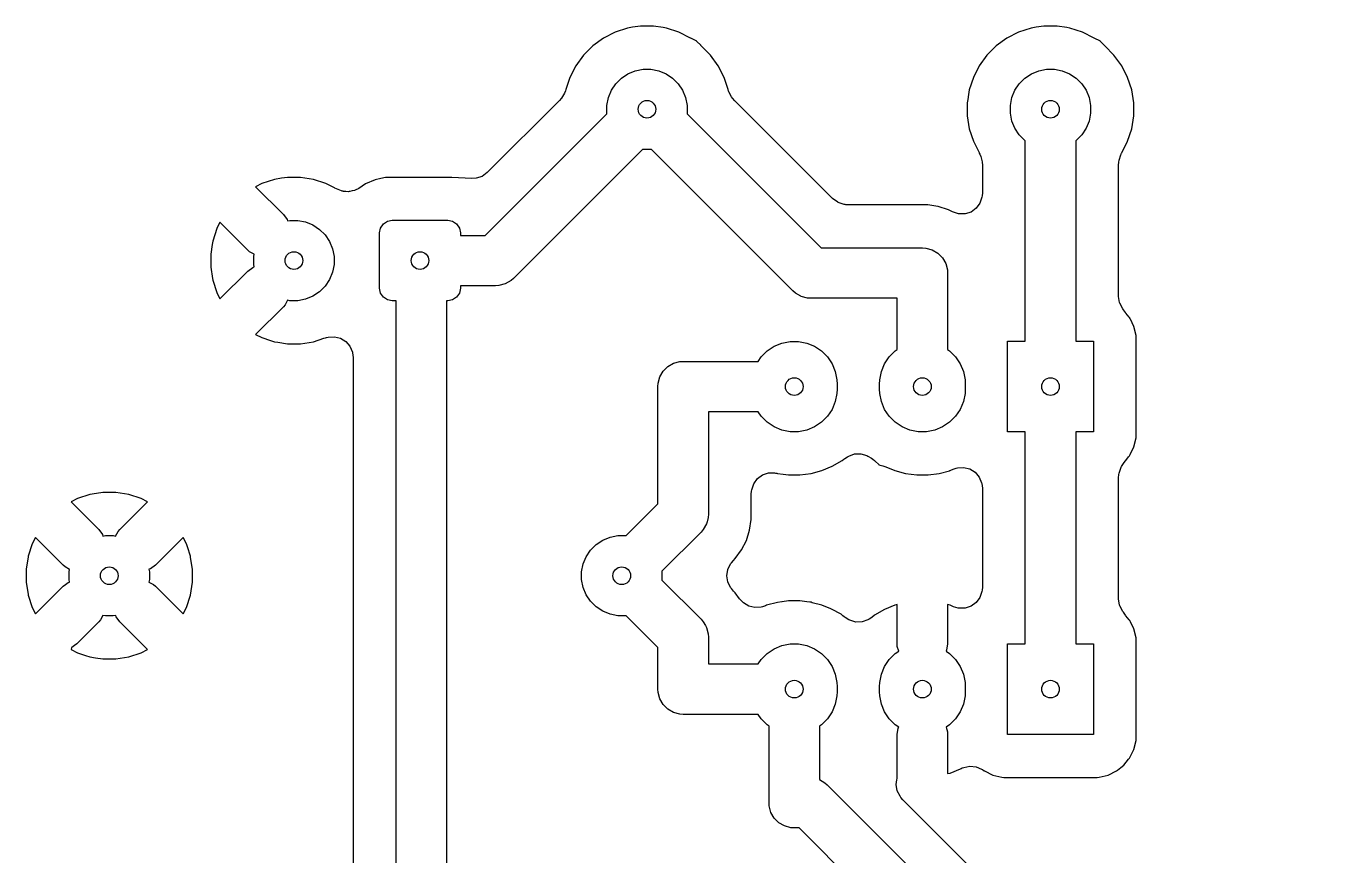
# Model space of a CAD drawing. Header units: millimetres. Extents: x 20 to 168, y -138 to -20.
# Drawn here: x 47.69 to 73.54, y -93.31 to -76.85 of the extents above; entities that cross this region are included whole.
import ezdxf

# ---------------------------------------------------------------- set-up
doc = ezdxf.new("R2010")
doc.units = ezdxf.units.MM
doc.layers.add('B.Cu', color=253, linetype='CONTINUOUS', true_color=0x83a598)
doc.layers.add('Edge.Cuts', color=40, linetype='CONTINUOUS', true_color=0xfabd2f)

msp = doc.modelspace()

# ---------------------------------------------------------------- linework, layer by layer
at = {"layer": 'B.Cu', "linetype": 'CONTINUOUS'}
for p, q in [((59.366419, -76.970424), (59.134948, -77.088365)), ((59.366425, -76.970421), (59.366419, -76.970424)), ((59.613508, -76.890138), (59.366425, -76.970421)), ((59.716143, -76.873884), (59.613508, -76.890138)), ((59.716144, -76.873884), (59.716143, -76.873884)), ((59.870102, -76.8495), (59.716144, -76.873884)), ((60.129896, -76.8495), (59.870102, -76.8495)), ((60.129897, -76.8495), (60.129896, -76.8495)), ((60.322344, -76.87998), (60.129897, -76.8495)), ((60.322346, -76.87998), (60.322344, -76.879979)), ((60.322344, -76.879979), (60.322344, -76.87998)), ((60.386492, -76.890138), (60.322346, -76.87998)), ((60.633573, -76.970421), (60.386488, -76.890138)), ((60.386488, -76.890138), (60.386492, -76.890138)), ((60.633579, -76.970424), (60.633573, -76.970421)), ((60.863737, -77.087696), (60.633579, -76.970424)), ((67.366419, -76.970424), (67.134948, -77.088365)), ((67.366425, -76.970421), (67.366419, -76.970424)), ((67.613508, -76.890138), (67.366425, -76.970421)), ((67.716143, -76.873884), (67.613508, -76.890138)), ((67.716144, -76.873884), (67.716143, -76.873884)), ((67.870102, -76.8495), (67.716144, -76.873884)), ((68.129896, -76.8495), (67.870102, -76.8495)), ((68.129897, -76.8495), (68.129896, -76.8495)), ((68.322344, -76.87998), (68.129897, -76.8495)), ((68.322346, -76.87998), (68.322344, -76.879979)), ((68.322344, -76.879979), (68.322344, -76.87998)), ((68.386492, -76.890138), (68.322346, -76.87998)), ((68.633573, -76.970421), (68.386488, -76.890138)), ((68.386488, -76.890138), (68.386492, -76.890138)), ((68.633579, -76.970424), (68.633573, -76.970421)), ((68.863737, -77.087696), (68.633579, -76.970424)), ((58.924773, -77.241066), (58.741066, -77.424773)), ((59.134948, -77.088365), (58.924773, -77.241066)), ((60.866442, -77.089062), (60.863737, -77.087696)), ((60.988487, -77.150084), (60.866442, -77.089062)), ((60.991585, -77.156163), (60.988487, -77.150084)), ((61.064693, -77.229268), (60.991585, -77.156163)), ((61.063309, -77.230889), (61.064693, -77.229268)), ((61.075224, -77.241065), (61.063309, -77.230889)), ((61.075229, -77.241069), (61.075224, -77.241065)), ((61.258931, -77.424771), (61.075229, -77.241069)), ((66.924773, -77.241066), (66.741066, -77.424773)), ((67.134948, -77.088365), (66.924773, -77.241066)), ((68.866442, -77.089062), (68.863737, -77.087696)), ((68.988487, -77.150084), (68.866442, -77.089062)), ((68.991585, -77.156163), (68.988487, -77.150084)), ((69.064693, -77.229268), (68.991585, -77.156163)), ((69.063309, -77.230889), (69.064693, -77.229268)), ((69.075224, -77.241065), (69.063309, -77.230889)), ((69.075229, -77.241069), (69.075224, -77.241065)), ((69.258931, -77.424771), (69.075229, -77.241069)), ((58.741066, -77.424773), (58.588365, -77.634948)), ((61.411634, -77.634949), (61.258931, -77.424771)), ((66.741066, -77.424773), (66.588365, -77.634948)), ((69.411634, -77.634949), (69.258931, -77.424771)), ((58.588365, -77.634948), (58.470422, -77.866421)), ((59.492485, -77.881592), (59.622883, -77.794463)), ((59.622883, -77.794463), (59.767772, -77.734448)), ((59.767772, -77.734448), (59.921586, -77.703852)), ((59.921586, -77.703852), (60.078414, -77.703852)), ((60.078414, -77.703852), (60.232228, -77.734448)), ((60.232228, -77.734448), (60.377117, -77.794463)), ((60.377117, -77.794463), (60.507515, -77.881592)), ((61.529579, -77.866428), (61.411634, -77.634949)), ((66.588365, -77.634948), (66.470424, -77.866419)), ((67.492485, -77.881592), (67.622883, -77.794463)), ((67.622883, -77.794463), (67.767772, -77.734448)), ((67.767772, -77.734448), (67.921586, -77.703852)), ((67.921586, -77.703852), (68.078414, -77.703852)), ((68.078414, -77.703852), (68.232228, -77.734448)), ((68.232228, -77.734448), (68.377117, -77.794463)), ((68.377117, -77.794463), (68.507515, -77.881592)), ((69.529579, -77.866428), (69.411634, -77.634949)), ((58.470413, -77.866448), (58.392217, -78.107107)), ((58.470422, -77.866421), (58.470413, -77.866448)), ((59.294463, -78.122883), (59.381592, -77.992485)), ((59.381592, -77.992485), (59.492485, -77.881592)), ((60.507515, -77.881592), (60.618408, -77.992485)), ((60.618408, -77.992485), (60.705537, -78.122883)), ((61.60769, -78.106829), (61.529579, -77.866428)), ((66.470421, -77.866425), (66.39014, -78.113503)), ((66.470424, -77.866419), (66.470421, -77.866425)), ((67.294463, -78.122883), (67.381592, -77.992485)), ((67.381592, -77.992485), (67.492485, -77.881592)), ((68.507515, -77.881592), (68.618408, -77.992485)), ((68.618408, -77.992485), (68.705537, -78.122883)), ((69.60986, -78.113507), (69.529579, -77.866428)), ((58.266621, -78.323481), (56.833325, -79.756777)), ((58.297827, -78.288363), (58.266621, -78.323481)), ((58.307153, -78.276533), (58.297827, -78.288363)), ((58.362433, -78.18222), (58.307153, -78.276533)), ((58.381368, -78.136512), (58.362433, -78.18222)), ((58.392217, -78.107107), (58.381368, -78.136512)), ((59.203852, -78.421586), (59.234448, -78.267772)), ((59.234448, -78.267772), (59.294463, -78.122883)), ((60.705537, -78.122883), (60.765552, -78.267772)), ((60.765552, -78.267772), (60.796148, -78.421586)), ((61.612291, -78.120178), (61.60769, -78.106829)), ((61.616835, -78.13264), (61.612291, -78.120178)), ((61.619044, -78.139921), (61.616835, -78.13264)), ((61.624263, -78.154069), (61.619044, -78.139921)), ((61.675807, -78.250504), (61.624263, -78.154069)), ((61.698281, -78.281437), (61.675807, -78.250504)), ((61.738943, -78.329048), (61.698281, -78.281437)), ((66.359519, -78.306846), (66.3495, -78.370105)), ((66.375514, -78.205856), (66.359519, -78.306846)), ((66.390138, -78.113512), (66.375514, -78.205853)), ((66.375514, -78.205853), (66.375514, -78.205856)), ((66.39014, -78.113503), (66.390138, -78.113512)), ((67.203852, -78.421586), (67.234448, -78.267772)), ((67.234448, -78.267772), (67.294463, -78.122883)), ((68.705537, -78.122883), (68.765552, -78.267772)), ((68.765552, -78.267772), (68.796148, -78.421586)), ((69.6505, -78.370103), (69.60986, -78.113507)), ((59.203852, -78.578414), (59.203852, -78.421586)), ((59.205615, -78.587277), (59.203852, -78.578414)), ((60.796148, -78.578414), (60.794384, -78.587278)), ((60.796148, -78.421586), (60.796148, -78.578414)), ((63.679591, -80.269696), (61.738943, -78.329048)), ((66.3495, -78.370105), (66.3495, -78.629896)), ((67.203852, -78.578414), (67.203852, -78.421586)), ((67.234448, -78.732228), (67.203852, -78.578414)), ((68.796148, -78.578414), (68.765552, -78.732228)), ((68.796148, -78.421586), (68.796148, -78.578414)), ((69.6505, -78.629897), (69.6505, -78.370103)), ((56.792894, -81), (59.205615, -78.587277)), ((60.794384, -78.587278), (63.455406, -81.2483)), ((66.3495, -78.629896), (66.390138, -78.88649)), ((67.294463, -78.877117), (67.234448, -78.732228)), ((68.765552, -78.732228), (68.705537, -78.877117)), ((69.60986, -78.886493), (69.6505, -78.629897)), ((66.390138, -78.88649), (66.470421, -79.133573)), ((67.381592, -79.007515), (67.294463, -78.877117)), ((67.492485, -79.118408), (67.381592, -79.007515)), ((68.618408, -79.007515), (68.507515, -79.118408)), ((68.705537, -78.877117), (68.618408, -79.007515)), ((69.529579, -79.133572), (69.60986, -78.886493)), ((59.912722, -79.294384), (57.353553, -81.853553)), ((59.921586, -79.296148), (59.912722, -79.294384)), ((60.078414, -79.296148), (59.921586, -79.296148)), ((60.087278, -79.294384), (60.078414, -79.296148)), ((62.894747, -82.101853), (60.087278, -79.294384)), ((66.470421, -79.133573), (66.470424, -79.13358)), ((66.470424, -79.13358), (66.585298, -79.359031)), ((66.585298, -79.359031), (66.588373, -79.368497)), ((67.5, -79.123429), (67.492485, -79.118408)), ((67.5, -83.1), (67.5, -79.123429)), ((68.507515, -79.118408), (68.5, -79.123429)), ((68.5, -79.123429), (68.5, -83.1)), ((69.411634, -79.365051), (69.529579, -79.133572)), ((66.588373, -79.368497), (66.598414, -79.387482)), ((66.598414, -79.387482), (66.617355, -79.433209)), ((66.617355, -79.433209), (66.644962, -79.539002)), ((66.644962, -79.539002), (66.646734, -79.553973)), ((66.646734, -79.553973), (66.6495, -79.600872)), ((66.6495, -79.600872), (66.6495, -80.156167)), ((69.3505, -79.608744), (69.355412, -79.54633)), ((69.3505, -82.209444), (69.3505, -79.608744)), ((69.355412, -79.54633), (69.361395, -79.508553)), ((69.361395, -79.508553), (69.393132, -79.403926)), ((69.393132, -79.403926), (69.400713, -79.387482)), ((69.400713, -79.387482), (69.402271, -79.384102)), ((69.402271, -79.384102), (69.409101, -79.37002)), ((69.409101, -79.37002), (69.41163, -79.365055)), ((69.41163, -79.365055), (69.411634, -79.365051)), ((52.751894, -79.868729), (52.613618, -79.890629)), ((52.870145, -79.85), (52.751894, -79.868729)), ((52.870148, -79.85), (52.870145, -79.85)), ((53.129852, -79.85), (52.870148, -79.85)), ((53.129855, -79.85), (53.129852, -79.85)), ((53.386377, -79.890629), (53.129855, -79.85)), ((54.725323, -79.872637), (54.613383, -79.896988)), ((54.818755, -79.852312), (54.725323, -79.872637)), ((54.818756, -79.852311), (54.818755, -79.852312)), ((54.818761, -79.852311), (54.818756, -79.852311)), ((54.865946, -79.8495), (54.818761, -79.852311)), ((54.865962, -79.8495), (54.865946, -79.8495)), ((56.134038, -79.8495), (54.865962, -79.8495)), ((56.134053, -79.8495), (56.134038, -79.8495)), ((56.134069, -79.8495), (56.134053, -79.8495)), ((56.527463, -79.872935), (56.134069, -79.8495)), ((56.613606, -79.868729), (56.527463, -79.872935)), ((56.732331, -79.830153), (56.613606, -79.868729)), ((56.833325, -79.756777), (56.732331, -79.830153)), ((52.366626, -79.970881), (52.24166, -80.034553)), ((52.24166, -80.034553), (52.241661, -80.034554)), ((52.241661, -80.034554), (52.79064, -80.583534)), ((52.613618, -79.890629), (52.366626, -79.970881)), ((53.386383, -79.89063), (53.386377, -79.890629)), ((53.633354, -79.970876), (53.386383, -79.89063)), ((53.633387, -79.970888), (53.633354, -79.970876)), ((53.804334, -80.057991), (53.633387, -79.970888)), ((53.812493, -80.062032), (53.804334, -80.057991)), ((53.878449, -80.093764), (53.812493, -80.062032)), ((53.941314, -80.114555), (53.878449, -80.093764)), ((53.955273, -80.120848), (53.941314, -80.114555)), ((53.962858, -80.12168), (53.955273, -80.120848)), ((53.975921, -80.126001), (53.962858, -80.12168)), ((53.984814, -80.127715), (53.975921, -80.126001)), ((53.984823, -80.127717), (53.984814, -80.127715)), ((54.032215, -80.129295), (53.984823, -80.127717)), ((54.079362, -80.134472), (54.032215, -80.129295)), ((54.094321, -80.131364), (54.079362, -80.134472)), ((54.109588, -80.131873), (54.094321, -80.131364)), ((54.15515, -80.118729), (54.109588, -80.131873)), ((54.201587, -80.109083), (54.15515, -80.118729)), ((54.215791, -80.103705), (54.201587, -80.109083)), ((54.284606, -80.071484), (54.215791, -80.103705)), ((54.420184, -79.979722), (54.284606, -80.071484)), ((54.613383, -79.896988), (54.420184, -79.979722)), ((63.679595, -80.269699), (63.679591, -80.269696)), ((63.780587, -80.343072), (63.679595, -80.269699)), ((63.793364, -80.349583), (63.780587, -80.343072)), ((63.912078, -80.388156), (63.793364, -80.349583)), ((63.929059, -80.390845), (63.912078, -80.388156)), ((63.941948, -80.392887), (63.929059, -80.390845)), ((64.004369, -80.3978), (63.941948, -80.392887)), ((66.601924, -80.363098), (66.528546, -80.46409)), ((66.640502, -80.244374), (66.601924, -80.363098)), ((66.644586, -80.218592), (66.640502, -80.244374)), ((66.6495, -80.156167), (66.644586, -80.218592)), ((52.79064, -80.583534), (52.864016, -80.684527)), ((65.566284, -80.3978), (64.004369, -80.3978)), ((65.566287, -80.3978), (65.566284, -80.3978)), ((65.769437, -80.429975), (65.566287, -80.3978)), ((65.775131, -80.430776), (65.769437, -80.429975)), ((65.776254, -80.431056), (65.775131, -80.430776)), ((65.978416, -80.496743), (65.776254, -80.431056)), ((66.055194, -80.535864), (65.978416, -80.496743)), ((66.055212, -80.535874), (66.055194, -80.535864)), ((66.173938, -80.574444), (66.055212, -80.535874)), ((66.184018, -80.57604), (66.173938, -80.574444)), ((66.308825, -80.576038), (66.184018, -80.57604)), ((66.427551, -80.537464), (66.308825, -80.576038)), ((66.528546, -80.46409), (66.427551, -80.537464)), ((51.470881, -80.866626), (51.390629, -81.113618)), ((51.534552, -80.74166), (51.470881, -80.866626)), ((52.083533, -81.29064), (51.534552, -80.74166)), ((52.864016, -80.684527), (52.873408, -80.713435)), ((52.873408, -80.713435), (52.921586, -80.703852)), ((52.921586, -80.703852), (53.078414, -80.703852)), ((53.078414, -80.703852), (53.232228, -80.734448)), ((53.232228, -80.734448), (53.377117, -80.794463)), ((53.377117, -80.794463), (53.507515, -80.881592)), ((53.507515, -80.881592), (53.618408, -80.992485)), ((54.7, -80.95), (54.71903, -80.854329)), ((54.71903, -80.854329), (54.773223, -80.773223)), ((54.773223, -80.773223), (54.854329, -80.71903)), ((54.854329, -80.71903), (54.95, -80.7)), ((54.95, -80.7), (56.05, -80.7)), ((56.05, -80.7), (56.145671, -80.71903)), ((56.145671, -80.71903), (56.226777, -80.773223)), ((56.226777, -80.773223), (56.28097, -80.854329)), ((56.28097, -80.854329), (56.3, -80.95)), ((51.390629, -81.113618), (51.380128, -81.17992)), ((53.618408, -80.992485), (53.705537, -81.122883)), ((53.705537, -81.122883), (53.765552, -81.267772)), ((54.7, -82.05), (54.7, -80.95)), ((56.3, -80.95), (56.3, -81)), ((56.3, -81), (56.792894, -81)), ((51.380128, -81.17992), (51.35, -81.370144)), ((51.35, -81.370144), (51.35, -81.629855)), ((52.122754, -81.325038), (52.083533, -81.29064)), ((52.213278, -81.374195), (52.122754, -81.325038)), ((52.203852, -81.421586), (52.213278, -81.374195)), ((52.203852, -81.578414), (52.203852, -81.421586)), ((53.765552, -81.267772), (53.796148, -81.421586)), ((53.796148, -81.421586), (53.796148, -81.578414)), ((63.455406, -81.2483), (65.46, -81.2483)), ((65.46, -81.2483), (65.525263, -81.252578)), ((65.525263, -81.252578), (65.651342, -81.28636)), ((65.651342, -81.28636), (65.764381, -81.351623)), ((65.764381, -81.351623), (65.856677, -81.443919)), ((51.35, -81.629855), (51.38582, -81.856012)), ((52.083534, -81.709355), (52.184525, -81.635982)), ((52.184525, -81.635982), (52.213434, -81.626588)), ((52.213434, -81.626588), (52.203852, -81.578414)), ((53.796148, -81.578414), (53.765552, -81.732228)), ((65.856677, -81.443919), (65.92194, -81.556958)), ((65.92194, -81.556958), (65.955722, -81.683037)), ((65.955722, -81.683037), (65.96, -81.7483)), ((51.38582, -81.856012), (51.39063, -81.886382)), ((51.39063, -81.886382), (51.470885, -82.13338)), ((51.534553, -82.258337), (52.083534, -81.709355)), ((53.705537, -81.877117), (53.618408, -82.007515)), ((53.765552, -81.732228), (53.705537, -81.877117)), ((57.304381, -81.896677), (57.191342, -81.96194)), ((57.304396, -81.896661), (57.304381, -81.896677)), ((57.353553, -81.853553), (57.304396, -81.896661)), ((65.96, -81.7483), (65.96, -83.266725)), ((51.470885, -82.13338), (51.470886, -82.133382)), ((51.470886, -82.133382), (51.534553, -82.258337)), ((53.507515, -82.118408), (53.377117, -82.205537)), ((53.618408, -82.007515), (53.507515, -82.118408)), ((54.71903, -82.145671), (54.7, -82.05)), ((54.773223, -82.226777), (54.71903, -82.145671)), ((56.28097, -82.145671), (56.226777, -82.226777)), ((56.3, -82.05), (56.28097, -82.145671)), ((57, -82), (56.3, -82)), ((56.3, -82), (56.3, -82.05)), ((57.065248, -81.995723), (57, -82)), ((57.065263, -81.995723), (57.065248, -81.995723)), ((57.191342, -81.96194), (57.065263, -81.995723)), ((62.943903, -82.144961), (62.894747, -82.101853)), ((62.943919, -82.144977), (62.943903, -82.144961)), ((63.048812, -82.205537), (62.943919, -82.144977)), ((52.790638, -82.416464), (52.24166, -82.965443)), ((52.825048, -82.377227), (52.790638, -82.416464)), ((52.874189, -82.28672), (52.825048, -82.377227)), ((52.921586, -82.296148), (52.874189, -82.28672)), ((53.078414, -82.296148), (52.921586, -82.296148)), ((53.232228, -82.265552), (53.078414, -82.296148)), ((53.377117, -82.205537), (53.232228, -82.265552)), ((54.854329, -82.28097), (54.773223, -82.226777)), ((54.95, -82.3), (54.854329, -82.28097)), ((55.0246, -82.3), (54.95, -82.3)), ((55.0246, -99.9508), (55.0246, -82.3)), ((56.05, -82.3), (56.0246, -82.3)), ((56.0246, -82.3), (56.0246, -99.4508)), ((56.145671, -82.28097), (56.05, -82.3)), ((56.226777, -82.226777), (56.145671, -82.28097)), ((63.056958, -82.21024), (63.048812, -82.205537)), ((63.183037, -82.244023), (63.056958, -82.21024)), ((63.183052, -82.244023), (63.183037, -82.244023)), ((63.2483, -82.2483), (63.183052, -82.244023)), ((64.96, -82.2483), (63.2483, -82.2483)), ((64.96, -83.266725), (64.96, -82.2483)), ((69.370004, -82.332668), (69.3505, -82.209444)), ((69.374439, -82.346324), (69.370004, -82.332668)), ((69.431089, -82.457555), (69.374439, -82.346324)), ((69.444352, -82.475817), (69.431089, -82.457555)), ((69.484299, -82.530821), (69.444351, -82.475817)), ((69.444351, -82.475817), (69.444352, -82.475817)), ((69.496156, -82.546333), (69.484299, -82.530821)), ((69.557297, -82.622394), (69.496156, -82.546333)), ((69.564517, -82.630442), (69.557297, -82.622394)), ((69.570583, -82.638422), (69.564517, -82.630442)), ((69.57457, -82.646082), (69.570583, -82.638422)), ((69.579341, -82.654828), (69.57457, -82.646082)), ((69.583145, -82.664054), (69.579341, -82.654828)), ((69.653037, -82.804979), (69.583145, -82.664054)), ((52.24166, -82.965443), (52.24166, -82.965444)), ((52.24166, -82.965444), (52.24166, -82.965445)), ((52.24166, -82.965445), (52.366617, -83.029113)), ((69.697683, -82.984505), (69.653037, -82.804979)), ((52.366617, -83.029113), (52.533364, -83.083292)), ((52.533364, -83.083292), (52.613621, -83.10937)), ((52.613621, -83.10937), (52.682068, -83.120211)), ((52.682068, -83.120211), (52.870142, -83.149999)), ((52.870142, -83.149999), (52.870144, -83.15)), ((52.870144, -83.15), (53.129855, -83.15)), ((53.129855, -83.15), (53.129857, -83.15)), ((53.129857, -83.149999), (53.386377, -83.10937)), ((53.129857, -83.15), (53.129857, -83.149999)), ((53.386377, -83.10937), (53.595856, -83.041306)), ((53.595856, -83.041306), (53.625909, -83.032828)), ((53.625909, -83.032828), (53.649248, -83.027219)), ((53.649248, -83.027219), (53.649249, -83.027221)), ((53.649249, -83.027221), (53.678257, -83.02025)), ((53.678257, -83.02025), (53.8027, -83.010433)), ((53.8027, -83.010433), (53.924091, -83.039552)), ((53.924091, -83.039552), (54.030543, -83.104758)), ((54.030543, -83.104758), (54.111635, -83.199667)), ((54.111635, -83.199667), (54.159424, -83.314972)), ((62.380766, -83.292941), (62.519313, -83.200367)), ((62.519313, -83.200367), (62.673258, -83.136601)), ((62.673258, -83.136601), (62.836685, -83.104093)), ((62.836685, -83.104093), (63.003315, -83.104093)), ((63.003315, -83.104093), (63.166742, -83.136601)), ((63.166742, -83.136601), (63.320687, -83.200367)), ((63.320687, -83.200367), (63.459234, -83.292941)), ((67.15, -84.9), (67.15, -83.1)), ((67.15, -83.1), (67.5, -83.1)), ((68.5, -83.1), (68.85, -83.1)), ((68.85, -83.1), (68.85, -84.9)), ((69.7005, -83.026046), (69.697683, -82.984505)), ((69.7005, -84.973954), (69.7005, -83.026046)), ((54.159424, -83.314972), (54.163053, -83.330072)), ((54.163053, -83.330072), (54.1741, -83.423309)), ((54.1741, -83.423309), (54.1741, -99.325217)), ((62.203317, -83.5), (62.262941, -83.410766)), ((62.262941, -83.410766), (62.380766, -83.292941)), ((63.459234, -83.292941), (63.577059, -83.410766)), ((63.577059, -83.410766), (63.669633, -83.549313)), ((64.710367, -83.549313), (64.802941, -83.410766)), ((64.802941, -83.410766), (64.920766, -83.292941)), ((64.920766, -83.292941), (64.96, -83.266725)), ((65.96, -83.266725), (65.999234, -83.292941)), ((65.999234, -83.292941), (66.117059, -83.410766)), ((66.117059, -83.410766), (66.209633, -83.549313)), ((60.25636, -83.808658), (60.321623, -83.695619)), ((60.321623, -83.695619), (60.413919, -83.603323)), ((60.413919, -83.603323), (60.526958, -83.53806)), ((60.526958, -83.53806), (60.653037, -83.504278)), ((60.653037, -83.504278), (60.7183, -83.5)), ((60.7183, -83.5), (62.203317, -83.5)), ((63.669633, -83.549313), (63.733399, -83.703258)), ((63.733399, -83.703258), (63.765907, -83.866685)), ((64.614093, -83.866685), (64.646601, -83.703258)), ((64.646601, -83.703258), (64.710367, -83.549313)), ((66.209633, -83.549313), (66.273399, -83.703258)), ((66.273399, -83.703258), (66.305907, -83.866685)), ((60.2183, -84), (60.222578, -83.934737)), ((60.2183, -86.324593), (60.2183, -84)), ((60.222578, -83.934737), (60.25636, -83.808658)), ((63.765907, -83.866685), (63.77, -83.95)), ((63.77, -83.95), (63.77, -84.05)), ((64.61, -83.95), (64.614093, -83.866685)), ((64.61, -84.05), (64.61, -83.95)), ((66.305907, -83.866685), (66.31, -83.95)), ((66.31, -83.95), (66.31, -84.05)), ((63.765907, -84.133315), (63.733399, -84.296742)), ((63.77, -84.05), (63.765907, -84.133315)), ((64.614093, -84.133315), (64.61, -84.05)), ((64.646601, -84.296742), (64.614093, -84.133315)), ((66.305907, -84.133315), (66.273399, -84.296742)), ((66.31, -84.05), (66.305907, -84.133315)), ((62.203317, -84.5), (61.2183, -84.5)), ((61.2183, -84.5), (61.2183, -86.5317)), ((62.262941, -84.589234), (62.203317, -84.5)), ((63.669633, -84.450687), (63.577059, -84.589234)), ((63.733399, -84.296742), (63.669633, -84.450687)), ((64.710367, -84.450687), (64.646601, -84.296742)), ((64.802941, -84.589234), (64.710367, -84.450687)), ((66.209633, -84.450687), (66.117059, -84.589234)), ((66.273399, -84.296742), (66.209633, -84.450687)), ((62.380766, -84.707059), (62.262941, -84.589234)), ((62.519313, -84.799633), (62.380766, -84.707059)), ((63.459234, -84.707059), (63.320687, -84.799633)), ((63.577059, -84.589234), (63.459234, -84.707059)), ((64.920766, -84.707059), (64.802941, -84.589234)), ((65.059313, -84.799633), (64.920766, -84.707059)), ((65.999234, -84.707059), (65.860687, -84.799633)), ((66.117059, -84.589234), (65.999234, -84.707059)), ((62.673258, -84.863399), (62.519313, -84.799633)), ((62.836685, -84.895907), (62.673258, -84.863399)), ((63.003315, -84.895907), (62.836685, -84.895907)), ((63.166742, -84.863399), (63.003315, -84.895907)), ((63.320687, -84.799633), (63.166742, -84.863399)), ((65.213258, -84.863399), (65.059313, -84.799633)), ((65.376685, -84.895907), (65.213258, -84.863399)), ((65.543315, -84.895907), (65.376685, -84.895907)), ((65.706742, -84.863399), (65.543315, -84.895907)), ((65.860687, -84.799633), (65.706742, -84.863399)), ((67.5, -84.9), (67.15, -84.9)), ((67.5, -89.1), (67.5, -84.9)), ((68.85, -84.9), (68.5, -84.9)), ((68.5, -84.9), (68.5, -89.1)), ((69.653037, -85.195021), (69.697683, -85.015495)), ((69.697683, -85.015495), (69.7005, -84.973954)), ((69.583589, -85.33505), (69.653037, -85.195021)), ((63.673726, -85.578405), (63.866774, -85.466948)), ((63.866774, -85.466948), (63.903313, -85.438911)), ((63.903313, -85.438911), (63.922188, -85.424427)), ((63.922188, -85.424427), (63.974692, -85.39033)), ((63.974692, -85.39033), (63.99976, -85.376719)), ((63.99976, -85.376719), (64.11743, -85.33505)), ((64.11743, -85.33505), (64.242222, -85.331781)), ((64.242222, -85.331781), (64.361907, -85.367231)), ((64.361907, -85.367231), (64.38051, -85.376104)), ((64.38051, -85.376104), (64.451635, -85.419688)), ((64.451635, -85.419688), (64.478657, -85.440423)), ((64.478657, -85.440423), (64.509997, -85.464471)), ((64.509997, -85.464471), (64.516344, -85.469443)), ((64.516344, -85.469443), (64.524992, -85.476361)), ((64.524992, -85.476361), (64.523042, -85.478797)), ((64.523042, -85.478797), (64.594097, -85.545841)), ((64.594097, -85.545841), (64.596957, -85.551073)), ((64.596957, -85.551073), (64.677616, -85.571238)), ((69.405268, -85.58219), (69.457368, -85.504217)), ((69.457368, -85.504217), (69.51185, -85.440423)), ((69.51185, -85.440423), (69.543288, -85.395032)), ((69.543288, -85.395032), (69.547222, -85.390138)), ((69.547222, -85.390138), (69.557287, -85.377616)), ((69.557287, -85.377616), (69.564521, -85.369552)), ((69.564521, -85.369552), (69.564534, -85.369535)), ((69.564534, -85.369535), (69.573999, -85.357082)), ((69.573999, -85.357082), (69.581652, -85.338956)), ((69.581652, -85.338956), (69.583589, -85.33505)), ((62.189951, -85.824559), (62.290943, -85.751181)), ((62.290943, -85.751181), (62.409666, -85.712602)), ((62.409666, -85.712602), (62.410867, -85.712411)), ((62.410867, -85.712411), (62.525151, -85.710946)), ((62.525151, -85.710946), (62.545145, -85.713578)), ((62.545145, -85.713578), (62.574603, -85.719438)), ((62.574603, -85.719438), (62.57472, -85.718854)), ((62.57472, -85.718854), (62.587525, -85.7214)), ((62.587525, -85.7214), (62.587537, -85.721404)), ((62.587537, -85.721404), (62.697767, -85.735916)), ((62.697767, -85.735916), (62.808542, -85.7505)), ((62.808542, -85.7505), (62.808543, -85.7505)), ((62.808543, -85.7505), (62.808549, -85.7505)), ((62.808549, -85.7505), (63.031451, -85.7505)), ((63.031451, -85.7505), (63.031457, -85.7505)), ((63.031457, -85.7505), (63.252463, -85.721404)), ((63.252463, -85.721404), (63.467781, -85.66371)), ((63.467781, -85.66371), (63.673726, -85.578405)), ((64.677616, -85.571238), (64.733532, -85.589695)), ((64.733532, -85.589695), (64.912219, -85.66371)), ((64.912219, -85.66371), (65.127537, -85.721404)), ((65.127537, -85.721404), (65.348543, -85.7505)), ((65.348543, -85.7505), (65.348549, -85.7505)), ((65.348549, -85.7505), (65.571451, -85.7505)), ((65.571451, -85.7505), (65.571457, -85.7505)), ((65.571457, -85.7505), (65.792463, -85.721404)), ((65.792463, -85.721404), (65.995193, -85.667082)), ((65.995193, -85.667082), (66.005542, -85.66467)), ((66.005542, -85.66467), (66.010001, -85.662791)), ((66.010001, -85.662791), (66.021005, -85.658232)), ((66.021005, -85.658232), (66.0688, -85.638435)), ((66.0688, -85.638435), (66.128332, -85.619091)), ((66.128332, -85.619091), (66.153726, -85.612994)), ((66.153726, -85.612994), (66.278173, -85.6032)), ((66.278173, -85.6032), (66.399559, -85.632342)), ((66.399559, -85.632342), (66.505998, -85.697567)), ((66.505998, -85.697567), (66.587072, -85.792492)), ((66.587072, -85.792492), (66.634839, -85.907801)), ((69.3505, -85.806053), (69.355411, -85.743642)), ((69.3505, -86.870105), (69.3505, -85.806053)), ((69.355411, -85.743642), (69.355816, -85.741086)), ((69.355816, -85.741086), (69.360142, -85.713771)), ((69.360142, -85.713771), (69.398714, -85.595052)), ((69.398714, -85.595052), (69.405268, -85.58219)), ((62.0688, -86.133797), (62.073711, -86.071389)), ((62.073711, -86.071389), (62.078004, -86.04428)), ((62.078004, -86.04428), (62.116577, -85.925554)), ((62.116577, -85.925554), (62.189951, -85.824559)), ((66.634839, -85.907801), (66.63847, -85.922921)), ((66.63847, -85.922921), (66.6495, -86.01609)), ((66.6495, -86.01609), (66.6495, -87.974091)), ((48.706626, -86.220881), (48.581661, -86.284552)), ((48.581661, -86.284552), (48.581661, -86.284553)), ((48.581661, -86.284553), (49.130643, -86.833535)), ((48.953618, -86.140629), (48.706626, -86.220881)), ((49.084532, -86.119895), (48.953618, -86.140629)), ((49.210145, -86.1), (49.084532, -86.119895)), ((49.210148, -86.1), (49.210145, -86.1)), ((49.469852, -86.1), (49.210148, -86.1)), ((49.469855, -86.1), (49.469852, -86.1)), ((49.726377, -86.140629), (49.469855, -86.1)), ((49.549345, -86.833546), (50.098337, -86.284554)), ((49.726378, -86.140629), (49.726377, -86.140629)), ((49.726382, -86.14063), (49.726378, -86.140629)), ((49.97338, -86.220885), (49.726382, -86.14063)), ((50.098336, -86.284552), (49.97338, -86.220885)), ((50.098337, -86.284553), (50.098336, -86.284552)), ((50.098337, -86.284554), (50.098337, -86.284553)), ((59.587278, -86.955615), (60.2183, -86.324593)), ((62.0688, -86.425414), (62.0688, -86.133797)), ((61.214023, -86.596963), (61.191178, -86.68222)), ((61.2183, -86.5317), (61.214023, -86.596947)), ((61.214023, -86.596947), (61.214023, -86.596963)), ((62.0688, -86.637987), (62.0688, -86.425414)), ((49.130643, -86.833535), (49.204017, -86.934526)), ((49.514947, -86.872771), (49.549345, -86.833546)), ((61.114968, -86.836089), (61.071853, -86.885254)), ((61.114977, -86.836081), (61.114968, -86.836089)), ((61.18024, -86.723042), (61.114977, -86.836081)), ((61.191178, -86.68222), (61.18024, -86.723042)), ((61.969857, -87.050112), (62.035546, -86.847943)), ((62.035546, -86.847943), (62.0688, -86.637987)), ((47.874552, -86.991661), (47.810881, -87.116626)), ((47.874553, -86.991661), (47.874552, -86.991661)), ((48.42354, -87.540648), (47.874553, -86.991661)), ((49.204017, -86.934526), (49.21341, -86.963434)), ((49.21341, -86.963434), (49.261586, -86.953852)), ((49.261586, -86.953852), (49.418414, -86.953852)), ((49.418414, -86.953852), (49.465805, -86.963278)), ((49.465805, -86.963278), (49.514947, -86.872771)), ((50.805445, -86.991661), (50.433485, -87.363622)), ((50.869113, -87.116617), (50.805445, -86.991661)), ((58.992485, -87.131592), (59.122883, -87.044463)), ((59.122883, -87.044463), (59.267772, -86.984448)), ((59.267772, -86.984448), (59.421586, -86.953852)), ((59.421586, -86.953852), (59.578414, -86.953852)), ((59.578414, -86.953852), (59.587278, -86.955615)), ((61.071853, -86.885254), (60.294384, -87.662721)), ((61.873351, -87.239516), (61.969857, -87.050112)), ((69.3505, -88.209444), (69.3505, -86.870105)), ((47.730629, -87.363618), (47.72847, -87.377251)), ((47.810881, -87.116626), (47.730629, -87.363618)), ((50.433485, -87.363622), (50.256467, -87.54064)), ((50.889085, -87.178085), (50.869113, -87.116617)), ((50.94937, -87.363621), (50.889085, -87.178085)), ((50.952993, -87.386494), (50.94937, -87.363621)), ((58.794463, -87.372883), (58.881592, -87.242485)), ((58.881592, -87.242485), (58.992485, -87.131592)), ((61.748404, -87.411492), (61.873351, -87.239516)), ((47.72847, -87.377251), (47.69, -87.620144)), ((47.69, -87.620144), (47.69, -87.879855)), ((48.462762, -87.575045), (48.42354, -87.540648)), ((48.553278, -87.624195), (48.462762, -87.575045)), ((48.543852, -87.671586), (48.553278, -87.624195)), ((50.155473, -87.614016), (50.126564, -87.623408)), ((50.126564, -87.623408), (50.136148, -87.671586)), ((50.256467, -87.54064), (50.155473, -87.614016)), ((50.99, -87.620144), (50.952993, -87.386494)), ((50.99, -87.879855), (50.99, -87.620144)), ((58.703852, -87.671586), (58.734448, -87.517772)), ((58.734448, -87.517772), (58.794463, -87.372883)), ((61.581238, -87.749999), (61.600766, -87.626702)), ((61.600766, -87.626702), (61.657436, -87.515478)), ((61.657436, -87.515478), (61.673577, -87.493262)), ((61.673577, -87.493262), (61.714232, -87.445662)), ((61.714232, -87.445662), (61.748404, -87.411492)), ((47.69, -87.879855), (47.728469, -88.122741)), ((48.473255, -87.923231), (48.52272, -87.886908)), ((48.52272, -87.886908), (48.523695, -87.886585)), ((48.523695, -87.886585), (48.524526, -87.885982)), ((48.524526, -87.885982), (48.553434, -87.876588)), ((48.543852, -87.828414), (48.543852, -87.671586)), ((48.553434, -87.876588), (48.543852, -87.828414)), ((50.136148, -87.828414), (50.12672, -87.875806)), ((50.12672, -87.875806), (50.217225, -87.924946)), ((50.136148, -87.671586), (50.136148, -87.828414)), ((50.94937, -88.136377), (50.99, -87.879855)), ((58.703852, -87.828414), (58.703852, -87.671586)), ((58.734448, -87.982228), (58.703852, -87.828414)), ((60.294384, -87.662721), (60.296148, -87.671586)), ((60.296148, -87.828414), (60.294384, -87.837278)), ((60.294384, -87.837278), (61.071853, -88.614746)), ((60.296148, -87.671586), (60.296148, -87.828414)), ((61.600767, -87.873297), (61.581238, -87.749999)), ((61.65744, -87.984526), (61.600767, -87.873297)), ((47.728469, -88.122741), (47.73063, -88.136382)), ((47.73063, -88.136382), (47.810885, -88.383379)), ((47.874554, -88.508337), (48.423538, -87.959353)), ((48.423538, -87.959353), (48.473255, -87.923231)), ((50.217225, -87.924946), (50.256458, -87.959351)), ((50.256458, -87.959351), (50.805444, -88.508337)), ((50.869114, -88.383379), (50.94937, -88.136377)), ((58.794463, -88.127117), (58.734448, -87.982228)), ((58.881592, -88.257515), (58.794463, -88.127117)), ((61.67357, -88.006727), (61.65744, -87.984526)), ((61.714229, -88.054332), (61.67357, -88.006727)), ((61.7484, -88.088503), (61.714229, -88.054332)), ((61.748408, -88.088513), (61.7484, -88.088503)), ((61.833833, -88.206092), (61.748408, -88.088513)), ((66.640502, -88.062298), (66.601924, -88.181022)), ((66.644586, -88.036516), (66.640502, -88.062298)), ((66.6495, -87.974091), (66.644586, -88.036516)), ((47.810885, -88.383379), (47.810886, -88.383382)), ((47.810886, -88.383382), (47.874553, -88.508337)), ((50.805445, -88.508337), (50.869112, -88.383384)), ((50.869112, -88.383384), (50.869114, -88.383379)), ((58.992485, -88.368408), (58.881592, -88.257515)), ((59.122883, -88.455537), (58.992485, -88.368408)), ((61.897503, -88.27497), (61.833833, -88.206092)), ((61.911167, -88.286639), (61.897503, -88.27497)), ((62.017587, -88.351853), (61.911167, -88.286639)), ((62.138972, -88.380998), (62.017587, -88.351853)), ((62.263422, -88.371207), (62.138972, -88.380998)), ((62.291149, -88.364551), (62.263422, -88.371207)), ((62.350699, -88.345202), (62.291149, -88.364551)), ((62.372212, -88.336292), (62.350699, -88.345202)), ((62.372214, -88.336291), (62.372212, -88.336292)), ((62.587542, -88.278594), (62.372214, -88.336291)), ((62.670365, -88.267691), (62.587542, -88.278594)), ((62.683399, -88.265975), (62.670365, -88.267691)), ((62.808542, -88.2495), (62.683399, -88.265974)), ((62.683399, -88.265974), (62.683399, -88.265975)), ((63.031453, -88.2495), (62.808542, -88.2495)), ((63.031457, -88.2495), (63.031453, -88.2495)), ((63.079121, -88.255774), (63.031457, -88.2495)), ((63.169642, -88.267691), (63.079121, -88.255774)), ((63.169642, -88.267692), (63.169642, -88.267691)), ((63.226535, -88.275182), (63.169642, -88.267692)), ((63.252799, -88.276903), (63.226535, -88.275182)), ((63.277724, -88.285364), (63.252799, -88.276903)), ((63.467777, -88.336288), (63.277724, -88.285364)), ((63.467787, -88.336292), (63.467777, -88.336288)), ((63.644007, -88.409284), (63.467787, -88.336292)), ((64.912369, -88.336767), (64.706508, -88.422038)), ((64.91238, -88.336763), (64.912369, -88.336767)), ((64.959999, -88.324004), (64.91238, -88.336763)), ((64.96, -88.324004), (64.959999, -88.324004)), ((64.96, -89.102187), (64.96, -88.324004)), ((66.007625, -88.336764), (65.96, -88.324004)), ((65.96, -88.324004), (65.96, -89.102187)), ((66.078365, -88.366067), (66.007625, -88.336764)), ((66.168646, -88.391529), (66.078365, -88.366067)), ((66.184002, -88.393961), (66.168646, -88.391529)), ((66.308825, -88.393962), (66.184002, -88.393961)), ((66.427551, -88.355388), (66.308825, -88.393962)), ((66.528546, -88.282014), (66.427551, -88.355388)), ((66.601924, -88.181022), (66.528546, -88.282014)), ((69.370004, -88.332668), (69.3505, -88.209444)), ((69.374439, -88.346324), (69.370004, -88.332668)), ((69.431089, -88.457555), (69.374439, -88.346324)), ((47.874553, -88.508337), (47.874554, -88.508337)), ((49.165046, -88.627234), (49.130641, -88.666464)), ((49.214193, -88.53672), (49.165046, -88.627234)), ((49.261586, -88.546148), (49.214193, -88.53672)), ((49.418414, -88.546148), (49.261586, -88.546148)), ((49.46659, -88.536564), (49.418414, -88.546148)), ((49.475983, -88.565473), (49.46659, -88.536564)), ((49.549356, -88.666463), (49.475983, -88.565473)), ((50.805444, -88.508337), (50.805445, -88.508337)), ((59.267772, -88.515552), (59.122883, -88.455537)), ((59.421586, -88.546148), (59.267772, -88.515552)), ((59.578414, -88.546148), (59.421586, -88.546148)), ((59.587278, -88.544384), (59.578414, -88.546148)), ((60.2183, -89.175406), (59.587278, -88.544384)), ((61.071853, -88.614746), (61.114968, -88.66391)), ((61.114968, -88.66391), (61.114977, -88.663919)), ((61.114977, -88.663919), (61.15823, -88.738836)), ((63.658399, -88.41393), (63.644007, -88.409284)), ((63.849638, -88.50955), (63.658399, -88.41393)), ((63.885777, -88.547633), (63.849638, -88.50955)), ((63.909026, -88.565473), (63.885777, -88.547633)), ((63.921056, -88.574704), (63.909026, -88.565473)), ((63.928758, -88.580614), (63.921056, -88.574704)), ((63.999892, -88.624206), (63.928758, -88.580614)), ((64.018495, -88.633079), (63.999892, -88.624206)), ((64.138182, -88.668532), (64.018495, -88.633079)), ((64.380649, -88.623596), (64.262974, -88.665265)), ((64.405705, -88.609992), (64.380649, -88.623596)), ((64.458215, -88.575892), (64.405705, -88.609992)), ((64.513504, -88.533467), (64.458215, -88.575892)), ((64.513516, -88.533459), (64.513504, -88.533467)), ((64.706488, -88.422048), (64.513516, -88.533459)), ((64.706493, -88.422045), (64.706488, -88.422048)), ((64.706508, -88.422038), (64.706493, -88.422045)), ((69.444352, -88.475817), (69.431089, -88.457555)), ((69.484299, -88.530821), (69.444351, -88.475817)), ((69.444351, -88.475817), (69.444352, -88.475817)), ((69.496156, -88.546333), (69.484299, -88.530821)), ((69.557297, -88.622394), (69.496156, -88.546333)), ((69.564517, -88.630442), (69.557297, -88.622394)), ((69.570583, -88.638422), (69.564517, -88.630442)), ((69.57457, -88.646082), (69.570583, -88.638422)), ((69.579341, -88.654828), (69.57457, -88.646082)), ((69.583145, -88.664054), (69.579341, -88.654828)), ((69.653037, -88.804979), (69.583145, -88.664054)), ((49.130641, -88.666464), (48.698522, -89.098583)), ((50.098337, -89.215444), (49.549356, -88.666463)), ((61.15823, -88.738836), (61.18024, -88.776958)), ((61.18024, -88.776958), (61.214023, -88.903037)), ((61.214023, -88.903037), (61.214023, -88.903052)), ((61.214023, -88.903052), (61.2183, -88.9683)), ((64.262974, -88.665265), (64.138182, -88.668532)), ((69.697683, -88.984505), (69.653037, -88.804979)), ((48.591641, -89.173871), (48.58166, -89.215444)), ((48.597532, -89.171957), (48.591641, -89.173871)), ((48.598362, -89.171353), (48.597532, -89.171957)), ((48.599338, -89.171031), (48.598362, -89.171353)), ((48.648802, -89.134707), (48.599338, -89.171031)), ((48.698522, -89.098583), (48.648802, -89.134707)), ((60.2183, -90), (60.2183, -89.175406)), ((61.2183, -88.9683), (61.2183, -89.5)), ((62.519313, -89.200367), (62.673258, -89.136601)), ((62.673258, -89.136601), (62.836685, -89.104093)), ((62.836685, -89.104093), (63.003315, -89.104093)), ((63.003315, -89.104093), (63.166742, -89.136601)), ((63.166742, -89.136601), (63.320687, -89.200367)), ((64.963409, -89.154234), (64.96, -89.102187)), ((64.990654, -89.246242), (64.963409, -89.154234)), ((65.96, -89.102187), (65.940472, -89.225485)), ((67.15, -90.9), (67.15, -89.1)), ((67.15, -89.1), (67.5, -89.1)), ((68.5, -89.1), (68.85, -89.1)), ((68.85, -89.1), (68.85, -90.9)), ((69.7005, -89.026046), (69.697683, -88.984505)), ((69.7005, -90.973954), (69.7005, -89.026046)), ((48.58166, -89.215444), (48.581661, -89.215444)), ((48.581661, -89.215445), (48.58166, -89.215445)), ((48.58166, -89.215445), (48.706617, -89.279113)), ((48.581661, -89.215444), (48.581661, -89.215445)), ((48.706617, -89.279113), (48.871287, -89.332617)), ((48.871287, -89.332617), (48.953621, -89.35937)), ((48.953621, -89.35937), (49.06377, -89.376816)), ((49.06377, -89.376816), (49.210142, -89.399999)), ((49.210142, -89.399999), (49.210144, -89.4)), ((49.210144, -89.4), (49.469855, -89.4)), ((49.469855, -89.4), (49.469857, -89.4)), ((49.469857, -89.399999), (49.726377, -89.35937)), ((49.469857, -89.4), (49.469857, -89.399999)), ((49.726377, -89.35937), (49.973379, -89.279114)), ((49.973379, -89.279114), (49.973384, -89.279112)), ((49.973384, -89.279112), (50.098337, -89.215445)), ((50.098337, -89.215445), (50.098337, -89.215444)), ((62.203317, -89.5), (62.262941, -89.410766)), ((62.262941, -89.410766), (62.380766, -89.292941)), ((62.380766, -89.292941), (62.519313, -89.200367)), ((63.320687, -89.200367), (63.459234, -89.292941)), ((63.459234, -89.292941), (63.577059, -89.410766)), ((63.577059, -89.410766), (63.669633, -89.549313)), ((64.710367, -89.549313), (64.802941, -89.410766)), ((64.802941, -89.410766), (64.920766, -89.292941)), ((64.920766, -89.292941), (64.990654, -89.246242)), ((65.940472, -89.225485), (65.929755, -89.246517)), ((65.929755, -89.246517), (65.999234, -89.292941)), ((65.999234, -89.292941), (66.117059, -89.410766)), ((66.117059, -89.410766), (66.209633, -89.549313)), ((61.2183, -89.5), (62.203317, -89.5)), ((63.669633, -89.549313), (63.733399, -89.703258)), ((64.646601, -89.703258), (64.710367, -89.549313)), ((66.209633, -89.549313), (66.273399, -89.703258)), ((63.733399, -89.703258), (63.765907, -89.866685)), ((63.765907, -89.866685), (63.77, -89.95)), ((63.77, -89.95), (63.77, -90.05)), ((64.61, -89.95), (64.614093, -89.866685)), ((64.61, -90.05), (64.61, -89.95)), ((64.614093, -89.866685), (64.646601, -89.703258)), ((66.273399, -89.703258), (66.305907, -89.866685)), ((66.305907, -89.866685), (66.31, -89.95)), ((66.31, -89.95), (66.31, -90.05)), ((60.222578, -90.065263), (60.2183, -90)), ((60.25636, -90.191342), (60.222578, -90.065263)), ((60.321623, -90.304381), (60.25636, -90.191342)), ((63.765907, -90.133315), (63.733399, -90.296742)), ((63.77, -90.05), (63.765907, -90.133315)), ((64.614093, -90.133315), (64.61, -90.05)), ((64.646601, -90.296742), (64.614093, -90.133315)), ((66.305907, -90.133315), (66.273399, -90.296742)), ((66.31, -90.05), (66.305907, -90.133315)), ((60.413919, -90.396677), (60.321623, -90.304381)), ((60.526958, -90.46194), (60.413919, -90.396677)), ((60.653037, -90.495722), (60.526958, -90.46194)), ((63.669633, -90.450687), (63.577059, -90.589234)), ((63.733399, -90.296742), (63.669633, -90.450687)), ((64.710367, -90.450687), (64.646601, -90.296742)), ((64.802941, -90.589234), (64.710367, -90.450687)), ((66.209633, -90.450687), (66.117059, -90.589234)), ((66.273399, -90.296742), (66.209633, -90.450687)), ((60.7183, -90.5), (60.653037, -90.495722)), ((62.203317, -90.5), (60.7183, -90.5)), ((62.262941, -90.589234), (62.203317, -90.5)), ((62.380766, -90.707059), (62.262941, -90.589234)), ((62.42, -90.733274), (62.380766, -90.707059)), ((63.459234, -90.707059), (63.42, -90.733274)), ((63.577059, -90.589234), (63.459234, -90.707059)), ((64.920766, -90.707059), (64.802941, -90.589234)), ((64.990244, -90.753482), (64.920766, -90.707059)), ((65.999234, -90.707059), (65.929341, -90.753759)), ((66.117059, -90.589234), (65.999234, -90.707059)), ((62.42, -92.2517), (62.42, -90.733274)), ((63.42, -90.733274), (63.42, -91.794008)), ((64.96, -90.897812), (64.979528, -90.774514)), ((64.96, -91.769933), (64.96, -90.897812)), ((64.979528, -90.774514), (64.990244, -90.753482)), ((65.929341, -90.753759), (65.956585, -90.845722)), ((65.956585, -90.845722), (65.96, -90.897812)), ((65.96, -90.897812), (65.96, -91.675994)), ((68.85, -90.9), (67.15, -90.9)), ((69.697683, -91.015495), (69.7005, -90.973954)), ((69.581646, -91.338966), (69.653037, -91.195021)), ((69.653037, -91.195021), (69.697683, -91.015495)), ((69.394351, -91.553643), (69.45494, -91.50494)), ((69.45494, -91.50494), (69.546525, -91.391004)), ((69.546525, -91.391004), (69.557311, -91.377585)), ((69.557311, -91.377585), (69.564523, -91.369546)), ((69.564523, -91.369546), (69.573997, -91.357085)), ((69.573997, -91.357085), (69.581646, -91.338966)), ((65.96, -91.675994), (66.007622, -91.663235)), ((66.007622, -91.663235), (66.213498, -91.577957)), ((66.213498, -91.577957), (66.213501, -91.577955)), ((66.2135, -91.577955), (66.2314, -91.570541)), ((66.213501, -91.577955), (66.2135, -91.577955)), ((66.2314, -91.570541), (66.248495, -91.562732)), ((66.248495, -91.562732), (66.279525, -91.550819)), ((66.279525, -91.550819), (66.401623, -91.524859)), ((66.401623, -91.524859), (66.525764, -91.537898)), ((66.525764, -91.537898), (66.528994, -91.538763)), ((66.528994, -91.538763), (66.633614, -91.583596)), ((66.633614, -91.583596), (66.648128, -91.592455)), ((66.648128, -91.592455), (66.650229, -91.593737)), ((66.650229, -91.593737), (66.68433, -91.617698)), ((66.68433, -91.617698), (66.689242, -91.620838)), ((66.689242, -91.620838), (66.689247, -91.620842)), ((66.689247, -91.620842), (66.854979, -91.703037)), ((66.854979, -91.703037), (67.034505, -91.747683)), ((67.034505, -91.747683), (67.076046, -91.7505)), ((67.076046, -91.7505), (67.076053, -91.7505)), ((67.076053, -91.7505), (68.923947, -91.7505)), ((68.923947, -91.7505), (68.923954, -91.7505)), ((68.923954, -91.7505), (68.965495, -91.747683)), ((68.965495, -91.747683), (69.145021, -91.703037)), ((69.145021, -91.703037), (69.310753, -91.620842)), ((69.310753, -91.620842), (69.327761, -91.607171)), ((69.327761, -91.607171), (69.394351, -91.553643)), ((63.42, -91.794008), (63.525681, -91.855023)), ((63.525681, -91.855023), (63.525696, -91.855038)), ((63.525696, -91.855038), (63.574853, -91.898147)), ((63.574853, -91.898147), (73.053553, -101.376847)), ((64.941411, -91.890339), (64.955557, -91.801019)), ((64.96094, -92.013637), (64.941411, -91.890339)), ((64.955088, -91.800945), (64.96, -91.769933)), ((64.955557, -91.801019), (64.955088, -91.800945)), ((65.017613, -92.124861), (64.96094, -92.013637)), ((62.424278, -92.316963), (62.42, -92.2517)), ((65.03437, -92.147926), (65.017613, -92.124861)), ((65.07503, -92.195534), (65.03437, -92.147926)), ((73.579791, -100.700295), (65.07503, -92.195534)), ((62.45806, -92.443042), (62.424278, -92.316963)), ((62.523323, -92.556081), (62.45806, -92.443042)), ((62.615619, -92.648377), (62.523323, -92.556081)), ((62.728658, -92.71364), (62.615619, -92.648377)), ((62.854737, -92.747422), (62.728658, -92.71364)), ((62.92, -92.7517), (62.854737, -92.747422)), ((63.014194, -92.7517), (62.92, -92.7517)), ((72.2, -101.937506), (63.014194, -92.7517))]:
    msp.add_line(p, q, dxfattribs=at)
at = {"layer": 'B.Cu'}
for centre in [(60, -78.5), (60, -78.5), (68, -78.5), (68, -78.5), (53, -81.5), (53, -81.5), (55.5, -81.5), (55.5, -81.5), (62.92, -84), (62.92, -84), (65.46, -84), (65.46, -84), (68, -84), (68, -84), (49.34, -87.75), (49.34, -87.75), (59.5, -87.75), (59.5, -87.75), (62.92, -90), (62.92, -90), (65.46, -90), (65.46, -90), (68, -90), (68, -90)]:
    msp.add_circle(centre, 0.175, dxfattribs=at)
at = {"layer": 'Edge.Cuts'}
for centre in [(60, -78.5), (68, -78.5), (53, -81.5), (55.5, -81.5), (62.92, -84), (65.46, -84), (68, -84), (49.34, -87.75), (59.5, -87.75), (62.92, -90), (65.46, -90), (68, -90)]:
    msp.add_circle(centre, 0.175, dxfattribs=at)

doc.saveas('drawing.dxf')
